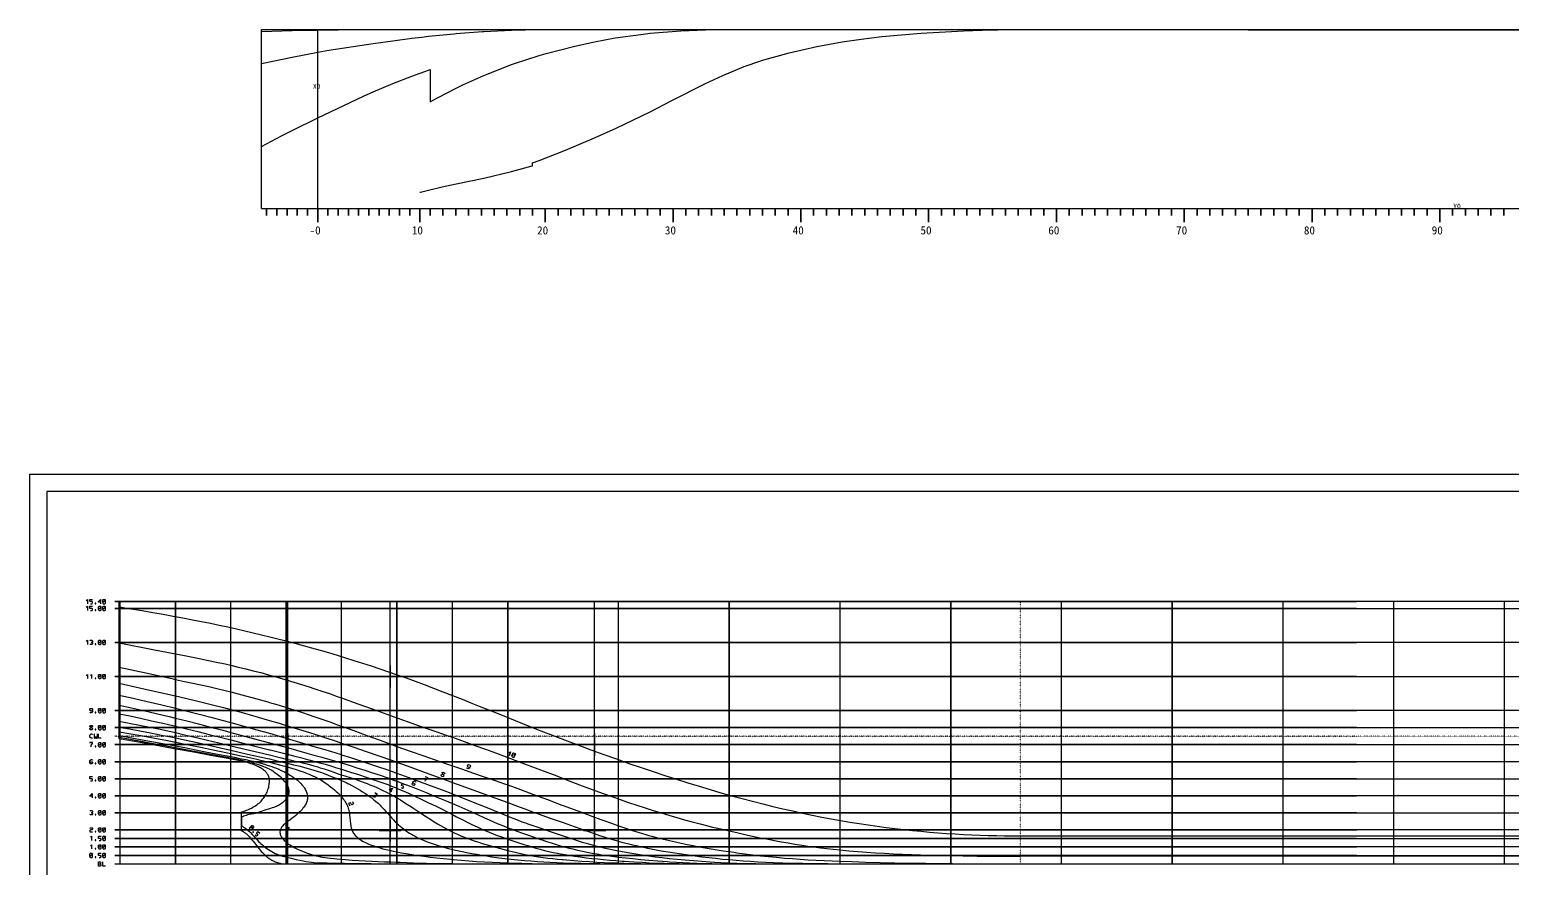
# Model space of a CAD drawing. Header units: millimetres. Extents: x -75152 to 353425, y 12138 to 222005.
# Drawn here: x 178225 to 265233, y 149658 to 198886 of the extents above; entities that cross this region are included whole.
import ezdxf

# ---------------------------------------------------------------- set-up
doc = ezdxf.new("R2010")
doc.units = ezdxf.units.MM
doc.linetypes.add('ACAD_ISO02W100', pattern=[15, 12, -3])
doc.linetypes.add('ACAD_ISO07W100', pattern=[3.5, 0.5, -3])
doc.layers.add('11', color=7, linetype='Continuous')

# ---------------------------------------------------------------- blocks, each defined once
blk = doc.blocks.new('A$C249C6E9D')
at = {"layer": '11', "color": 30, "linetype": 'Continuous'}
for points in [[(0, 1519), (0, 12019), (3300, 12019), (6550, 12019), (7700, 12019), (9800, 12019), (13050, 12019), (15900, 12019), (15900, 12019), (19147, 12019), (19262, 12019), (19406, 12019), (19550, 12019), (19692, 12019), (19830, 12019), (19964, 12019), (20095, 12019), (20224, 12019), (20350, 12019), (20400, 12019), (20514, 12019), (22800, 12019), (26050, 12019), (35800, 12019), (42300, 12019), (52900, 12019), (92300, 12019)], [(0, 1519), (0, 6519), (0, 10033), (1800, 10406), (3300, 10694), (3958, 10810), (6550, 11213), (7700, 11369), (8820, 11514), (9402, 11584), (9800, 11630), (11308, 11778), (11425, 11789), (12963, 11903), (13050, 11908), (14675, 11986), (16300, 12018), (16588, 12019), (19550, 12019), (19696, 12019), (22800, 12019), (26050, 12019), (35800, 12019), (42300, 12019), (52900, 12019), (92300, 12019)], [(0, 1519), (0, 5159), (1182, 5781), (1800, 6101), (3300, 6851), (5976, 8108), (6550, 8366), (7700, 8859), (8820, 9295), (9800, 9640), (9900, 9674), (9900, 9550), (9900, 9068), (9900, 8554), (9900, 8008), (9900, 7789), (10319, 8021), (11425, 8586), (11820, 8776), (13050, 9331), (13235, 9410), (14675, 9976), (14839, 10035), (16300, 10508), (16703, 10624), (18391, 11057), (19550, 11309), (20758, 11531), (22251, 11742), (22800, 11803), (24598, 11953), (26050, 12011), (26886, 12019), (27900, 12019), (27900, 12019), (35800, 12019), (42300, 12019), (52900, 12019), (92300, 12019)], [(0, 1519), (0, 11901), (1800, 11963), (3300, 11997), (5703, 12019), (6550, 12019), (7700, 12019), (9800, 12019), (13050, 12019), (15900, 12019)], [(3300, 1519), (3300, 12019)], [(9300, 2475), (9327, 2482), (9800, 2602), (10609, 2790), (11425, 2964), (13050, 3309), (13052, 3310), (14675, 3695), (15887, 4030), (15900, 4034), (15900, 4203), (16300, 4345), (17835, 4940), (19550, 5664), (20822, 6233), (22800, 7188), (24072, 7855), (26050, 8861), (27069, 9328), (28330, 9847), (29300, 10188), (29347, 10203), (30959, 10666), (32589, 11035), (34069, 11301), (35197, 11467), (35800, 11544), (36409, 11615), (38703, 11817), (41186, 11949), (42300, 11985), (43215, 12003), (46592, 12019), (52900, 12019), (53400, 12019), (56802, 12019), (57900, 12017), (92300, 12017)], [(22800, 12019), (26050, 12019)], [(35800, 12019), (42300, 12019), (52900, 12019)], [(0, 1519), (300, 1519), (300, 1118), (300, 1519), (900, 1519), (900, 1118), (900, 1519), (1500, 1519), (1500, 1118), (1500, 1519), (2100, 1519), (2100, 1118), (2100, 1519), (2700, 1519), (2700, 1118), (2700, 1519), (3300, 1519), (3300, 718), (3300, 1519), (3900, 1519), (3900, 1118), (3900, 1519), (4500, 1519), (4500, 1118), (4500, 1519), (5100, 1519), (5100, 1118), (5100, 1519), (5700, 1519), (5700, 1118), (5700, 1519), (6300, 1519), (6300, 1118), (6300, 1519), (6900, 1519), (6900, 1118), (6900, 1519), (7500, 1519), (7500, 1118), (7500, 1519), (8100, 1519), (8100, 1118), (8100, 1519), (8700, 1519), (8700, 1118), (8700, 1519), (9300, 1519), (9300, 718), (9300, 1519), (9900, 1519), (9900, 1118), (9900, 1519), (10650, 1519), (10650, 1118), (10650, 1519), (11400, 1519), (11400, 1118), (11400, 1519), (12150, 1519), (12150, 1118), (12150, 1519), (12900, 1519), (12900, 1118), (12900, 1519), (13650, 1519), (13650, 1118), (13650, 1519), (14400, 1519), (14400, 1118), (14400, 1519), (15150, 1519), (15150, 1118), (15150, 1519), (15900, 1519), (15900, 1118), (15900, 1519), (16650, 1519), (16650, 718), (16650, 1519), (17400, 1519), (17400, 1118), (17400, 1519), (18150, 1519), (18150, 1118), (18150, 1519), (18900, 1519), (18900, 1118), (18900, 1519), (19650, 1519), (19650, 1118), (19650, 1519), (20400, 1519), (20400, 1118), (20400, 1519), (21150, 1519), (21150, 1118), (21150, 1519), (21900, 1519), (21900, 1118), (21900, 1519), (22650, 1519), (22650, 1118), (22650, 1519), (23400, 1519), (23400, 1118), (23400, 1519), (24150, 1519), (24150, 718), (24150, 1519), (24900, 1519), (24900, 1118), (24900, 1519), (25650, 1519), (25650, 1118), (25650, 1519), (26400, 1519), (26400, 1118), (26400, 1519), (27150, 1519), (27150, 1118), (27150, 1519), (27900, 1519), (27900, 1118), (27900, 1519), (28650, 1519), (28650, 1118), (28650, 1519), (29400, 1519), (29400, 1118), (29400, 1519), (30150, 1519), (30150, 1118), (30150, 1519), (30900, 1519), (30900, 1118), (30900, 1519), (31650, 1519), (31650, 718), (31650, 1519), (32400, 1519), (32400, 1118), (32400, 1519), (33150, 1519), (33150, 1118), (33150, 1519), (33900, 1519), (33900, 1118), (33900, 1519), (34650, 1519), (34650, 1118), (34650, 1519), (35400, 1519), (35400, 1118), (35400, 1519), (36150, 1519), (36150, 1118), (36150, 1519), (36900, 1519), (36900, 1118), (36900, 1519), (37650, 1519), (37650, 1118), (37650, 1519), (38400, 1519), (38400, 1118), (38400, 1519), (39150, 1519), (39150, 718), (39150, 1519), (39900, 1519), (39900, 1118), (39900, 1519), (40650, 1519), (40650, 1118), (40650, 1519), (41400, 1519), (41400, 1118), (41400, 1519), (42150, 1519), (42150, 1118), (42150, 1519), (42900, 1519), (42900, 1118), (42900, 1519), (43650, 1519), (43650, 1118), (43650, 1519), (44400, 1519), (44400, 1118), (44400, 1519), (45150, 1519), (45150, 1118), (45150, 1519), (45900, 1519), (45900, 1118), (45900, 1519), (46650, 1519), (46650, 718), (46650, 1519), (47400, 1519), (47400, 1519), (47400, 1118), (47400, 1519), (48150, 1519), (48150, 1118), (48150, 1519), (48900, 1519), (48900, 1118), (48900, 1519), (49650, 1519), (49650, 1118), (49650, 1519), (50400, 1519), (50400, 1118), (50400, 1519), (51150, 1519), (51150, 1118), (51150, 1519), (51900, 1519), (51900, 1118), (51900, 1519), (52650, 1519), (52650, 1118), (52650, 1519), (53400, 1519), (53400, 1118), (53400, 1519), (54150, 1519), (54150, 718), (54150, 1519), (54900, 1519), (54900, 1118), (54900, 1519), (55650, 1519), (55650, 1118), (55650, 1519), (56400, 1519), (56400, 1118), (56400, 1519), (57150, 1519), (57150, 1118), (57150, 1519), (57900, 1519), (57900, 1118), (57900, 1519), (58650, 1519), (58650, 1118), (58650, 1519), (59400, 1519), (59400, 1118), (59400, 1519), (60150, 1519), (60150, 1118), (60150, 1519), (60900, 1519), (60900, 1118), (60900, 1519), (61650, 1519), (61650, 718), (61650, 1519), (62400, 1519), (62400, 1118), (62400, 1519), (63150, 1519), (63150, 1118), (63150, 1519), (63900, 1519), (63900, 1118), (63900, 1519), (64650, 1519), (64650, 1118), (64650, 1519), (65400, 1519), (65400, 1118), (65400, 1519), (66150, 1519), (66150, 1118), (66150, 1519), (66900, 1519), (66900, 1118), (66900, 1519), (67650, 1519), (67650, 1118), (67650, 1519), (68400, 1519), (68400, 1118), (68400, 1519), (69150, 1519), (69150, 718), (69150, 1519), (69900, 1519), (69900, 1118), (69900, 1519), (70650, 1519), (70650, 1118), (70650, 1519), (71400, 1519), (71400, 1118), (71400, 1519), (72150, 1519), (72150, 1118), (72150, 1519), (72900, 1519), (72900, 1118), (72900, 1519), (73650, 1519)], [(0, 1519), (138188, 1519)]]:
    blk.add_lwpolyline(points, dxfattribs=at)
at = {"layer": '11', "color": 7}
for s, height, p in [('X0', 286.2, (3014, 8551)), ('Y0', 286.2, (69932, 1519)), ('-0', 478.5, (2821, 0)), ('10', 478.5, (8821, 0)), ('20', 478.5, (16171, 0)), ('30', 478.5, (23671, 0)), ('40', 478.5, (31171, 0)), ('50', 478.5, (38671, 0)), ('60', 478.5, (46171, 0)), ('70', 478.5, (53671, 0)), ('80', 478.5, (61171, 0)), ('90', 478.5, (68671, 0))]:
    blk.add_text(s, height=height, dxfattribs=at).set_placement(p)
blk = doc.blocks.new('A$C3242291E')
at = {"layer": '11', "color": 7, "linetype": 'Continuous'}
for points in [[(0, 0), (175200, 0), (175200, 65899), (0, 65899), (0, 0)], [(1000, 1000), (174200, 1000), (174200, 64899), (1000, 64899), (1000, 1000)], [(3322, 58514), (3385, 58574), (3385, 58574), (3385, 58449), (3385, 58324)], [(3572, 58324), (3665, 58324), (3665, 58324), (3697, 58387), (3697, 58387), (3697, 58419), (3697, 58419), (3665, 58449), (3665, 58449), (3540, 58449), (3540, 58449), (3540, 58574), (3540, 58574), (3697, 58574)], [(3852, 58324), (3885, 58324), (3885, 58324), (3885, 58357), (3885, 58357), (3852, 58357), (3852, 58357), (3852, 58324), (3852, 58324), (3885, 58324)], [(4197, 58419), (4040, 58419), (4040, 58419), (4040, 58449), (4040, 58449), (4165, 58574), (4165, 58574), (4165, 58449), (4165, 58324)], [(4290, 58387), (4290, 58544), (4290, 58544), (4322, 58574), (4322, 58574), (4415, 58574), (4415, 58574), (4447, 58544), (4447, 58544), (4290, 58387), (4290, 58387), (4290, 58354), (4290, 58354), (4322, 58324), (4322, 58324), (4415, 58324), (4415, 58324), (4447, 58357), (4447, 58357), (4447, 58544)], [(143710, 58449), (4990, 58449)], [(4990, 58449), (77855, 58449)], [(5255, 58449), (5255, 58139), (5255, 56027), (7236, 55636), (8555, 55377), (9079, 55275), (9568, 55179), (10038, 55085), (10501, 54991), (10971, 54891), (11464, 54784), (11805, 54707), (12245, 54604), (12684, 54499), (13123, 54389), (13564, 54275), (14008, 54156), (14075, 54137), (14523, 54012), (14973, 53882), (15055, 53857), (15504, 53722), (15951, 53584), (16397, 53441), (16680, 53349), (17141, 53195), (17592, 53042), (18044, 52883), (18305, 52791), (19249, 52450), (20094, 52144), (20960, 51832), (21555, 51619), (22211, 51385), (22803, 51178), (23372, 50981), (23956, 50778), (24598, 50554), (24805, 50481), (25496, 50235), (26131, 50006), (26749, 49779), (27391, 49540), (28055, 49291), (29037, 48925), (29975, 48573), (30929, 48212), (31305, 48068), (31863, 47856), (32428, 47641), (33005, 47423), (33603, 47202), (34222, 46978), (34555, 46860), (34646, 46828), (35147, 46656), (35638, 46492), (36119, 46335), (36591, 46185), (37057, 46041), (37518, 45904), (37975, 45771), (38429, 45643), (38883, 45520), (39346, 45398), (39719, 45303), (40077, 45214), (40394, 45138), (40567, 45098), (41055, 44985), (41507, 44883), (41961, 44782), (42416, 44683), (42874, 44587), (43336, 44494), (43802, 44405), (44118, 44347), (44511, 44278), (44906, 44212), (45307, 44150), (45668, 44097), (46033, 44047), (46401, 43999), (46776, 43954), (47160, 43912), (47555, 43871), (48074, 43823), (48595, 43778), (49117, 43739), (49641, 43703), (50167, 43672), (50695, 43644), (51224, 43620), (51755, 43599), (52287, 43581), (52820, 43565), (53355, 43552), (53890, 43540), (54055, 43537), (54754, 43524), (55600, 43513), (56437, 43505), (57284, 43501), (58155, 43499), (58155, 43525), (77857, 43525)], [(5255, 58449), (5255, 58139), (5255, 54947), (5255, 54594), (6812, 54255), (8346, 53924), (8555, 53879), (9086, 53765), (9577, 53659), (10044, 53557), (10506, 53454), (10979, 53345), (11481, 53225), (11805, 53146), (12242, 53036), (12676, 52922), (13109, 52805), (13542, 52684), (13978, 52558), (14075, 52530), (14512, 52400), (14948, 52266), (15055, 52233), (15504, 52093), (15952, 51949), (16401, 51802), (16680, 51708), (17150, 51547), (17610, 51385), (18073, 51218), (18305, 51135), (19032, 50870), (19779, 50595), (20567, 50306), (21393, 50007), (21555, 49949), (22330, 49674), (23134, 49393), (24021, 49086), (24805, 48813), (25397, 48608), (25997, 48401), (26617, 48189), (27263, 47964), (27931, 47728), (28055, 47683), (28804, 47413), (29571, 47132), (30380, 46830), (31239, 46506), (31305, 46481), (32328, 46096), (32992, 45849), (33521, 45655), (33630, 45615), (33685, 45595), (34140, 45433), (34555, 45288), (34961, 45151), (35314, 45034), (35624, 44935), (35905, 44848), (36167, 44770), (36332, 44723), (36510, 44674), (36853, 44583), (37198, 44497), (37544, 44415), (37891, 44337), (38239, 44263), (38589, 44192), (38939, 44124), (39290, 44059), (39642, 43997), (39995, 43937), (40348, 43880), (40701, 43824), (41055, 43771), (41349, 43729), (41500, 43708), (41965, 43645), (42430, 43586), (42896, 43531), (43361, 43481), (43827, 43435), (44292, 43394), (44758, 43357), (45224, 43324), (45690, 43295), (46156, 43269), (46622, 43246), (47089, 43226), (47555, 43207), (48272, 43181), (49054, 43157), (49915, 43134), (50780, 43114), (51665, 43098), (52595, 43084), (53582, 43074), (54055, 43070), (54154, 43070), (55521, 43063), (56848, 43061), (58155, 43060), (58155, 43063), (77857, 43063)], [(5255, 58449), (5255, 58139), (5255, 54947), (5255, 53662), (6448, 53393), (7577, 53136), (8555, 52910), (9143, 52772), (9704, 52639), (10253, 52506), (10804, 52370), (11370, 52225), (11805, 52112), (12343, 51967), (12877, 51820), (13410, 51668), (13946, 51513), (14075, 51475), (14640, 51306), (15055, 51180), (15640, 51001), (16224, 50819), (16680, 50674), (17331, 50461), (17978, 50245), (18305, 50136), (19021, 49896), (19748, 49649), (20487, 49394), (21235, 49131), (21555, 49018), (22364, 48726), (23205, 48419), (24139, 48077), (24141, 48076), (24805, 47835), (25849, 47456), (27019, 47031), (28055, 46651), (28637, 46434), (29214, 46217), (29542, 46094), (29639, 46059), (30056, 45910), (30539, 45741), (31305, 45475), (31960, 45245), (32408, 45086), (32785, 44951), (33135, 44828), (33438, 44725), (33721, 44633), (33997, 44546), (34274, 44464), (34555, 44384), (34817, 44313), (35083, 44245), (35385, 44171), (35694, 44100), (36013, 44030), (36253, 43980), (36277, 43975), (36673, 43898), (37068, 43825), (37465, 43757), (37862, 43692), (38259, 43631), (38657, 43574), (39055, 43520), (39454, 43470), (39853, 43422), (40253, 43378), (40654, 43336), (41055, 43298), (41463, 43262), (41875, 43231), (42297, 43202), (42735, 43177), (43198, 43154), (43657, 43134), (44184, 43115), (44748, 43099), (45364, 43085), (46043, 43074), (46834, 43064), (47555, 43057), (47794, 43055), (48698, 43051), (49019, 43050)], [(5255, 58449), (5255, 58139), (5255, 54947), (5255, 52963), (6065, 52778), (6894, 52586), (7753, 52382), (8555, 52189), (9246, 52018), (9941, 51843), (10641, 51661), (11349, 51474), (11805, 51351), (12564, 51143), (13337, 50927), (14075, 50718), (14777, 50516), (15055, 50435), (15645, 50261), (16230, 50085), (16680, 49949), (17193, 49795), (17708, 49641), (18225, 49482), (18305, 49457), (18833, 49291), (19361, 49121), (19891, 48947), (20421, 48768), (20952, 48585), (21484, 48397), (21555, 48372), (22183, 48144), (22824, 47909), (23494, 47658), (24203, 47387), (24805, 47155), (25539, 46865), (26385, 46529), (26729, 46392), (27265, 46175), (28055, 45854), (28354, 45734), (28624, 45629), (28891, 45528), (29157, 45432), (29240, 45402), (29594, 45278), (30001, 45138), (30603, 44936), (31305, 44697), (31595, 44599), (31913, 44493), (32180, 44408), (32424, 44332), (32660, 44263), (32802, 44223), (32882, 44201), (33144, 44131), (33406, 44064), (33695, 43994), (33982, 43929), (34268, 43868), (34555, 43811), (34880, 43750), (35218, 43691), (35569, 43634), (35933, 43579), (36313, 43525), (36708, 43473), (37120, 43422), (37550, 43374), (37998, 43327), (38465, 43282), (38950, 43240), (39447, 43200), (39940, 43165), (40198, 43148), (40566, 43127), (40930, 43109), (41055, 43104), (41505, 43088), (42058, 43074), (42613, 43064), (43171, 43058), (43732, 43054), (44295, 43052), (44861, 43050), (45030, 43050)], [(5255, 58449), (5255, 58139), (5255, 54947), (5255, 52963), (5255, 52372), (5967, 52212), (6690, 52047), (7433, 51875), (8195, 51693), (8555, 51605), (9230, 51439), (9914, 51265), (10614, 51084), (11333, 50894), (11805, 50768), (13415, 50338), (14075, 50161), (14819, 49960), (15055, 49895), (15656, 49727), (16274, 49551), (16680, 49436), (17142, 49307), (17608, 49177), (18076, 49043), (18305, 48975), (18757, 48838), (19208, 48697), (19660, 48552), (20111, 48402), (20562, 48249), (21012, 48092), (21462, 47931), (21555, 47897), (21998, 47733), (22392, 47585), (22479, 47551), (22870, 47399), (23277, 47236), (23584, 47110), (23862, 46994), (24055, 46912), (24349, 46786), (24805, 46594), (25192, 46430), (25533, 46282), (25893, 46122), (26280, 45946), (26684, 45761), (26958, 45637), (27251, 45508), (27528, 45389), (27806, 45274), (28055, 45175), (28307, 45079), (28593, 44974), (28929, 44854), (29338, 44712), (29981, 44491), (30085, 44456), (30330, 44373), (30605, 44283), (30850, 44206), (31081, 44137), (31305, 44074), (31588, 43999), (31871, 43929), (32155, 43863), (32439, 43801), (32723, 43742), (33009, 43687), (33296, 43635), (33586, 43587), (33877, 43543), (34170, 43501), (34466, 43463), (34555, 43452), (34967, 43404), (35401, 43358), (35859, 43313), (36342, 43269), (36857, 43226), (37405, 43185), (37555, 43174), (37953, 43148), (38340, 43125), (38723, 43106), (39149, 43088), (39583, 43074), (40035, 43064), (40519, 43056), (41055, 43052), (41356, 43051), (41713, 43050)], [(5255, 58449), (5255, 58139), (5255, 54947), (5255, 52963), (5255, 51862), (5880, 51731), (6512, 51596), (7155, 51456), (7812, 51307), (8480, 51152), (8555, 51134), (9203, 50980), (9861, 50818), (10543, 50647), (11255, 50465), (11805, 50325), (12829, 50066), (14075, 49753), (14079, 49752), (14117, 49743), (15055, 49504), (15483, 49394), (15891, 49290), (16299, 49184), (16680, 49082), (17016, 48990), (17347, 48894), (17676, 48796), (18006, 48695), (18305, 48604), (18820, 48443), (19290, 48293), (19741, 48146), (20147, 48010), (20491, 47892), (20776, 47792), (21015, 47704), (21240, 47618), (21444, 47536), (21555, 47490), (21806, 47385), (22049, 47279), (22138, 47239), (22193, 47214), (22606, 47025), (23012, 46833), (23413, 46641), (23809, 46448), (24200, 46255), (24587, 46059), (24805, 45947), (25046, 45821), (25411, 45631), (25681, 45493), (25914, 45378), (26127, 45275), (26331, 45181), (26531, 45091), (26732, 45005), (26959, 44912), (27194, 44820), (27442, 44726), (27575, 44678), (27747, 44616), (28055, 44510), (28289, 44430), (28523, 44351), (28757, 44273), (28993, 44196), (29230, 44121), (29469, 44047), (29711, 43975), (29957, 43906), (30207, 43840), (30460, 43779), (30717, 43722), (30975, 43671), (31236, 43623), (31305, 43611), (31642, 43556), (31978, 43505), (32315, 43459), (32653, 43415), (32993, 43376), (33336, 43340), (33684, 43306), (34037, 43276), (34394, 43247), (34555, 43235), (34780, 43219), (34901, 43210), (35450, 43173), (35952, 43143), (36384, 43120), (36807, 43102), (37230, 43086), (37662, 43073), (38114, 43064), (38601, 43056), (39148, 43051), (39510, 43050)], [(5255, 58449), (5255, 58139), (5255, 54947), (5255, 52963), (5255, 51513), (5255, 51433), (5846, 51318), (6442, 51200), (7048, 51078), (7665, 50949), (8293, 50812), (8555, 50754), (9168, 50615), (9791, 50469), (10437, 50314), (11109, 50151), (11800, 49985), (11805, 49984), (14075, 49443), (14678, 49297), (15055, 49205), (15271, 49154), (15479, 49106), (15681, 49060), (15881, 49014), (16081, 48967), (16282, 48918), (16487, 48865), (16680, 48811), (16860, 48759), (17057, 48697), (17282, 48622), (17567, 48524), (17906, 48407), (18152, 48324), (18305, 48274), (18806, 48111), (19158, 47995), (19423, 47904), (19635, 47829), (19815, 47762), (19972, 47700), (20133, 47634), (20287, 47565), (20413, 47506), (20689, 47374), (20937, 47251), (21159, 47136), (21363, 47028), (21555, 46921), (21759, 46801), (21965, 46677), (22176, 46544), (22403, 46397), (22536, 46310), (22837, 46113), (23284, 45819), (23535, 45654), (23742, 45522), (23931, 45405), (24110, 45298), (24283, 45198), (24455, 45104), (24630, 45012), (24805, 44924), (24877, 44890), (24903, 44877), (25105, 44785), (25309, 44697), (25515, 44614), (25722, 44535), (25931, 44460), (26140, 44388), (26351, 44320), (26562, 44254), (26774, 44191), (26987, 44130), (27200, 44070), (27413, 44012), (27627, 43955), (27841, 43898), (28055, 43843), (28307, 43779), (28561, 43719), (28817, 43662), (29074, 43609), (29335, 43559), (29600, 43513), (29868, 43470), (30140, 43431), (30416, 43395), (30693, 43362), (30971, 43332), (31250, 43304), (31284, 43301), (31305, 43299), (31505, 43280), (31961, 43242), (32411, 43210), (32853, 43182), (33286, 43158), (33712, 43138), (34134, 43120), (34555, 43105), (34870, 43094), (35363, 43079), (35862, 43068), (36385, 43059), (36956, 43054), (37619, 43050)], [(5255, 58449), (5255, 58139), (5255, 54947), (5255, 52963), (5255, 51513), (5255, 51083), (5861, 50972), (6474, 50858), (7098, 50739), (7734, 50614), (8381, 50481), (8555, 50444), (9191, 50309), (9839, 50167), (10508, 50016), (11203, 49858), (11805, 49722), (12791, 49499), (13964, 49233), (14075, 49207), (14656, 49069), (15055, 48973), (15271, 48921), (15479, 48872), (15681, 48824), (15879, 48777), (16076, 48727), (16275, 48675), (16478, 48617), (16680, 48556), (16864, 48495), (17061, 48426), (17278, 48346), (17527, 48249), (17845, 48123), (17960, 48077), (18305, 47939), (18444, 47881), (18568, 47827), (18681, 47774), (18800, 47714), (18806, 47710), (18836, 47694), (18978, 47617), (19119, 47537), (19259, 47456), (19398, 47373), (19536, 47287), (19672, 47199), (19807, 47109), (19941, 47015), (20071, 46918), (20199, 46818), (20323, 46715), (20444, 46607), (20561, 46497), (20617, 46442), (20712, 46346), (20806, 46247), (20908, 46134), (21016, 46009), (21152, 45853), (21259, 45733), (21359, 45627), (21456, 45527), (21555, 45432), (21648, 45345), (21744, 45261), (21842, 45179), (21952, 45092), (21997, 45058), (22099, 44984), (22194, 44919), (22294, 44855), (22399, 44792), (22508, 44730), (22623, 44668), (22744, 44607), (22872, 44546), (23006, 44486), (23147, 44426), (23296, 44366), (23454, 44307), (23620, 44247), (23794, 44189), (23978, 44130), (24171, 44072), (24373, 44015), (24585, 43959), (24805, 43904), (25089, 43836), (25375, 43774), (25661, 43716), (25949, 43662), (26237, 43611), (26525, 43562), (26814, 43516), (27103, 43473), (27393, 43431), (27528, 43413), (27886, 43368), (28055, 43348), (28247, 43326), (28644, 43286), (29035, 43251), (29420, 43220), (29801, 43194), (30178, 43172), (30553, 43152), (30929, 43134), (31305, 43117), (31762, 43101), (32342, 43084), (32907, 43073), (33462, 43064), (34009, 43058), (34555, 43053), (34849, 43051), (35203, 43050)], [(5255, 58449), (5255, 58139), (5255, 54947), (5255, 52963), (5255, 51513), (5255, 50808), (5941, 50686), (6637, 50560), (7349, 50428), (8080, 50287), (8555, 50194), (9326, 50039), (10120, 49875), (10951, 49700), (11805, 49520), (12302, 49415), (12810, 49307), (13337, 49191), (13399, 49177), (13725, 49103), (14075, 49019), (14369, 48947), (14665, 48871), (14966, 48791), (15055, 48766), (15253, 48710), (15451, 48650), (15648, 48588), (15846, 48521), (16044, 48450), (16243, 48374), (16442, 48293), (16642, 48207), (16680, 48190), (16792, 48140), (16900, 48087), (16999, 48035), (17090, 47983), (17176, 47930), (17261, 47874), (17292, 47852), (17371, 47796), (17513, 47692), (17660, 47580), (17786, 47481), (17896, 47389), (17993, 47304), (18081, 47222), (18161, 47142), (18236, 47062), (18305, 46983), (18366, 46907), (18422, 46834), (18473, 46762), (18519, 46691), (18559, 46625), (18573, 46600), (18611, 46528), (18643, 46460), (18671, 46391), (18693, 46329), (18713, 46263), (18730, 46193), (18746, 46115), (18760, 46026), (18775, 45915), (18790, 45775), (18811, 45572), (18829, 45418), (18847, 45284), (18855, 45242), (18869, 45175), (18887, 45111), (18909, 45049), (18933, 44990), (18961, 44933), (18992, 44878), (19028, 44824), (19067, 44771), (19111, 44719), (19159, 44668), (19212, 44617), (19271, 44567), (19329, 44522), (19392, 44477), (19460, 44433), (19535, 44389), (19615, 44345), (19702, 44301), (19796, 44258), (19898, 44214), (20010, 44170), (20131, 44125), (20262, 44081), (20406, 44035), (20562, 43990), (20732, 43943), (20916, 43897), (21115, 43850), (21328, 43803), (21555, 43756), (21815, 43707), (22103, 43656), (22421, 43604), (22770, 43550), (22787, 43548), (23134, 43498), (23501, 43450), (23884, 43404), (24281, 43360), (24689, 43319), (24805, 43308), (24870, 43302), (25324, 43263), (25778, 43227), (26233, 43196), (26688, 43168), (27143, 43144), (27599, 43124), (28055, 43106), (28258, 43100), (28880, 43083), (29491, 43072), (30095, 43063), (30698, 43057), (31305, 43052), (31721, 43050)], [(5255, 58449), (5255, 58139), (5255, 54947), (5255, 52963), (5255, 51513), (5255, 50646), (5255, 50583), (5590, 50524), (6610, 50341), (7594, 50160), (8555, 49979), (9101, 49875), (10026, 49695), (10924, 49519), (11805, 49348), (12022, 49305), (12239, 49261), (12457, 49217), (12677, 49171), (12896, 49124), (13117, 49073), (13338, 49019), (13559, 48962), (13780, 48900), (14000, 48833), (14075, 48809), (14211, 48762), (14348, 48712), (14485, 48659), (14624, 48601), (14764, 48538), (14907, 48468), (15043, 48397), (15055, 48390), (15167, 48327), (15276, 48263), (15383, 48195), (15491, 48123), (15597, 48048), (15697, 47974), (15748, 47934), (15780, 47905), (15854, 47835), (15921, 47766), (15981, 47699), (16035, 47633), (16083, 47568), (16126, 47504), (16164, 47440), (16197, 47378), (16225, 47315), (16249, 47254), (16268, 47193), (16284, 47133), (16295, 47074), (16302, 47016), (16305, 46959), (16304, 46903), (16299, 46849), (16291, 46795), (16279, 46743), (16263, 46693), (16248, 46654), (16223, 46598), (16195, 46543), (16163, 46487), (16126, 46430), (16085, 46372), (16037, 46311), (15984, 46247), (15924, 46181), (15857, 46112), (15783, 46041), (15702, 45969), (15614, 45894), (15518, 45816), (15411, 45734), (15286, 45643), (15144, 45539), (15055, 45473), (15048, 45468), (15006, 45434), (14949, 45385), (14900, 45338), (14855, 45290), (14816, 45243), (14784, 45198), (14756, 45154), (14735, 45113), (14719, 45075), (14707, 45038), (14698, 45003), (14692, 44968), (14690, 44933), (14690, 44898), (14692, 44861), (14698, 44823), (14708, 44783), (14723, 44740), (14741, 44699), (14762, 44657), (14788, 44613), (14819, 44568), (14855, 44522), (14896, 44474), (14943, 44425), (14995, 44374), (15055, 44322), (15120, 44270), (15193, 44217), (15272, 44163), (15360, 44108), (15457, 44053), (15563, 43996), (15680, 43938), (15807, 43879), (15946, 43819), (15960, 43813), (16108, 43752), (16241, 43700), (16365, 43656), (16480, 43618), (16591, 43584), (16680, 43560), (16706, 43553), (16821, 43522), (16938, 43495), (17059, 43470), (17187, 43447), (17326, 43426), (17480, 43405), (17659, 43385), (17876, 43363), (18027, 43349), (18305, 43323), (18528, 43303), (18920, 43273), (19309, 43248), (19692, 43228), (20072, 43210), (20446, 43194), (20818, 43179), (21187, 43165), (21555, 43151), (21748, 43144), (22517, 43119), (23281, 43098), (24043, 43081), (24805, 43069), (25296, 43062), (26184, 43054), (27072, 43050)], [(5255, 58449), (5255, 58139), (5255, 54947), (5255, 52963), (5255, 51513), (5255, 50646), (5255, 50484), (5693, 50405), (7143, 50141), (8555, 49881), (9452, 49713), (10618, 49493), (11805, 49270), (12123, 49207), (12378, 49154), (12598, 49106), (12793, 49059), (12972, 49014), (13136, 48969), (13290, 48923), (13433, 48878), (13567, 48832), (13599, 48821), (13725, 48773), (13841, 48724), (13949, 48676), (14051, 48626), (14075, 48613), (14168, 48561), (14262, 48504), (14357, 48440), (14445, 48379), (14526, 48317), (14600, 48258), (14674, 48194), (14739, 48133), (14799, 48071), (14855, 48008), (14900, 47953), (14938, 47907), (14975, 47861), (15006, 47822), (15032, 47787), (15055, 47755), (15084, 47709), (15118, 47651), (15145, 47595), (15168, 47542), (15186, 47489), (15199, 47438), (15209, 47388), (15214, 47339), (15215, 47291), (15213, 47244), (15207, 47197), (15197, 47149), (15182, 47101), (15164, 47052), (15143, 47008), (15118, 46963), (15089, 46917), (15055, 46870), (15034, 46843), (15012, 46815), (14989, 46788), (14937, 46732), (14912, 46707), (14888, 46685), (14834, 46638), (14781, 46595), (14726, 46555), (14670, 46519), (14612, 46485), (14550, 46453), (14485, 46422), (14413, 46392), (14333, 46363), (14239, 46332), (14124, 46297), (14013, 46265), (13866, 46222), (13751, 46186), (13649, 46150), (13555, 46114), (13523, 46099), (13465, 46077), (13402, 46056), (13332, 46035), (13251, 46015), (13150, 45994), (13011, 45968), (12885, 45943), (12787, 45921), (12701, 45899), (12625, 45875), (12555, 45850), (12542, 45845), (12527, 45837), (12516, 45831), (12480, 45809), (12455, 45793), (12438, 45785), (12425, 45779), (12425, 45549), (12425, 45319), (12458, 45287), (12492, 45256), (12530, 45228), (12555, 45212), (12621, 45170), (12687, 45122), (12754, 45069), (12824, 45010), (12896, 44942), (12974, 44865), (13062, 44772), (13173, 44650), (13253, 44561), (13346, 44460), (13433, 44370), (13522, 44283), (13555, 44252), (13574, 44235), (13659, 44160), (13746, 44088), (13836, 44018), (13927, 43951), (14021, 43888), (14117, 43827), (14215, 43771), (14315, 43718), (14416, 43668), (14520, 43623), (14624, 43581), (14730, 43543), (14838, 43509), (14946, 43478), (15055, 43452), (15091, 43444), (15345, 43385), (15639, 43315), (15856, 43267), (16043, 43228), (16215, 43196), (16376, 43169), (16531, 43147), (16680, 43131), (16826, 43121), (17001, 43113), (17208, 43107), (17463, 43103), (17693, 43101), (18033, 43096), (18305, 43090), (18470, 43087), (19271, 43075), (20048, 43067), (20806, 43061), (21555, 43056), (22807, 43051), (23195, 43050)], [(14075, 47959), (14074, 47996), (14070, 48033), (14064, 48070), (14056, 48107), (14045, 48144), (14031, 48182), (14015, 48219), (13995, 48259), (13972, 48299), (13947, 48337), (13919, 48376), (13887, 48414), (13851, 48452), (13811, 48491), (13765, 48530), (13715, 48569), (13663, 48607), (13608, 48644), (13550, 48680), (13488, 48716), (13421, 48751), (13348, 48786), (13266, 48822), (13175, 48859), (13081, 48895), (12985, 48930), (12884, 48964), (12775, 48999), (12688, 49026), (12614, 49047), (12547, 49063), (12485, 49077), (12425, 49089), (11529, 49253), (10632, 49417), (9736, 49580), (8840, 49744), (7944, 49908), (7047, 50072), (6151, 50235), (5255, 50399), (5255, 50399), (5255, 51294), (5255, 52188), (5255, 53082), (5255, 53977), (5255, 54871), (5255, 55766), (5255, 56660), (5255, 57555), (5255, 58448)], [(5305, 43049), (5305, 58449)], [(5305, 43049), (5305, 58449)], [(8555, 43049), (8555, 58449)], [(8555, 58449), (8555, 43049)], [(11805, 43049), (11805, 58449)], [(11805, 43049), (11805, 58449)], [(15055, 43049), (15055, 58449)], [(15055, 58449), (15055, 43049)], [(18305, 43049), (18305, 58449)], [(18305, 43049), (18305, 58449)], [(21555, 43049), (21555, 58449)], [(21555, 58449), (21555, 43049)], [(24805, 43049), (24805, 58449)], [(24805, 43049), (24805, 58449)], [(28055, 43049), (28055, 58449)], [(28055, 58449), (28055, 43049)], [(34555, 43049), (34555, 58449)], [(34555, 43049), (34555, 58449)], [(41055, 43049), (41055, 58449)], [(41055, 58449), (41055, 43049)], [(47555, 43049), (47555, 58449)], [(47555, 43049), (47555, 58449)], [(54055, 43049), (54055, 58449)], [(54055, 58449), (54055, 43049)], [(60555, 43049), (60555, 58449)], [(60555, 43049), (60555, 58449)], [(67055, 43049), (67055, 58449)], [(67055, 58449), (67055, 43049)], [(73555, 43049), (73555, 58449)], [(73555, 43049), (73555, 58449)], [(77855, 43525), (97555, 43525)], [(77855, 43063), (97555, 43063)], [(80055, 43049), (80055, 58449)], [(86555, 43049), (86555, 58449)], [(3322, 58114), (3385, 58174), (3385, 58174), (3385, 58049), (3385, 57924)], [(3572, 57924), (3665, 57924), (3665, 57924), (3697, 57987), (3697, 57987), (3697, 58019), (3697, 58019), (3665, 58049), (3665, 58049), (3540, 58049), (3540, 58049), (3540, 58174), (3540, 58174), (3697, 58174)], [(3852, 57924), (3885, 57924), (3885, 57924), (3885, 57957), (3885, 57957), (3852, 57957), (3852, 57957), (3852, 57924), (3852, 57924), (3885, 57924)], [(4040, 57987), (4040, 58144), (4040, 58144), (4072, 58174), (4072, 58174), (4165, 58174), (4165, 58174), (4197, 58144), (4197, 58144), (4040, 57987), (4040, 57987), (4040, 57954), (4040, 57954), (4072, 57924), (4072, 57924), (4165, 57924), (4165, 57924), (4197, 57957), (4197, 57957), (4197, 58144)], [(4290, 57987), (4290, 58144), (4290, 58144), (4322, 58174), (4322, 58174), (4415, 58174), (4415, 58174), (4447, 58144), (4447, 58144), (4290, 57987), (4290, 57987), (4290, 57954), (4290, 57954), (4322, 57924), (4322, 57924), (4415, 57924), (4415, 57924), (4447, 57957), (4447, 57957), (4447, 58144)], [(4990, 58049), (143710, 58049)], [(77855, 58049), (4990, 58049)], [(5255, 58139), (5943, 58025), (6602, 57914), (7234, 57805), (7842, 57698), (8428, 57592), (8996, 57487), (9548, 57382), (10085, 57277), (10610, 57171), (11125, 57064), (11632, 56956), (12131, 56846), (12625, 56734), (13115, 56620), (13602, 56504), (14087, 56385), (14571, 56263), (15055, 56139), (15555, 56008), (16053, 55874), (16549, 55736), (17045, 55596), (17541, 55452), (18037, 55304), (18534, 55152), (19032, 54996), (19533, 54836), (20036, 54671), (20543, 54501), (21054, 54326), (21569, 54146), (22090, 53961), (22618, 53769), (23152, 53572), (23694, 53367), (24245, 53157), (24805, 52939), (25376, 52714), (25891, 52510), (26381, 52314), (26881, 52112), (27426, 51892), (28055, 51639), (28913, 51297), (29752, 50966), (30574, 50646), (31378, 50337), (32167, 50039), (32939, 49752), (33696, 49475), (34439, 49208), (35168, 48952), (35884, 48705), (36587, 48467), (37278, 48239), (37957, 48020), (38625, 47809), (39282, 47608), (39929, 47415), (40566, 47230), (41193, 47054), (41812, 46885), (42422, 46724), (43024, 46571), (43619, 46425), (44205, 46287), (44785, 46155), (45358, 46031), (45924, 45913), (46485, 45802), (47039, 45697), (47588, 45598), (48131, 45505), (48669, 45419), (49202, 45338), (49731, 45262), (50255, 45192), (50775, 45128), (51290, 45068), (51802, 45014), (52310, 44964), (52814, 44919), (53315, 44879), (53813, 44843), (54307, 44812), (54798, 44784), (55286, 44761), (55771, 44742), (56253, 44726), (56733, 44714), (57209, 44706), (57683, 44701), (58155, 44699)], [(3322, 56114), (3385, 56174), (3385, 56174), (3385, 56049), (3385, 55924)], [(3540, 56144), (3572, 56174), (3572, 56174), (3665, 56174), (3665, 56174), (3697, 56144), (3697, 56144), (3697, 56082), (3697, 56082), (3665, 56049), (3665, 56049), (3602, 56049), (3602, 56049), (3665, 56049), (3665, 56049), (3697, 56019), (3697, 56019), (3697, 55957), (3697, 55957), (3665, 55924), (3665, 55924), (3572, 55924), (3572, 55924), (3540, 55957)], [(3852, 55924), (3885, 55924), (3885, 55924), (3885, 55957), (3885, 55957), (3852, 55957), (3852, 55957), (3852, 55924), (3852, 55924), (3885, 55924)], [(4040, 55987), (4040, 56144), (4040, 56144), (4072, 56174), (4072, 56174), (4165, 56174), (4165, 56174), (4197, 56144), (4197, 56144), (4040, 55987), (4040, 55987), (4040, 55954), (4040, 55954), (4072, 55924), (4072, 55924), (4165, 55924), (4165, 55924), (4197, 55957), (4197, 55957), (4197, 56144)], [(4290, 55987), (4290, 56144), (4290, 56144), (4322, 56174), (4322, 56174), (4415, 56174), (4415, 56174), (4447, 56144), (4447, 56144), (4290, 55987), (4290, 55987), (4290, 55954), (4290, 55954), (4322, 55924), (4322, 55924), (4415, 55924), (4415, 55924), (4447, 55957), (4447, 55957), (4447, 56144)], [(143710, 56049), (4990, 56049)], [(4990, 56049), (77855, 56049)], [(3322, 54114), (3385, 54174), (3385, 54174), (3385, 54049), (3385, 53924)], [(3572, 54114), (3635, 54174), (3635, 54174), (3635, 54049), (3635, 53924)], [(3852, 53924), (3885, 53924), (3885, 53924), (3885, 53957), (3885, 53957), (3852, 53957), (3852, 53957), (3852, 53924), (3852, 53924), (3885, 53924)], [(4040, 53987), (4040, 54144), (4040, 54144), (4072, 54174), (4072, 54174), (4165, 54174), (4165, 54174), (4197, 54144), (4197, 54144), (4040, 53987), (4040, 53987), (4040, 53954), (4040, 53954), (4072, 53924), (4072, 53924), (4165, 53924), (4165, 53924), (4197, 53957), (4197, 53957), (4197, 54144)], [(4290, 53987), (4290, 54144), (4290, 54144), (4322, 54174), (4322, 54174), (4415, 54174), (4415, 54174), (4447, 54144), (4447, 54144), (4290, 53987), (4290, 53987), (4290, 53954), (4290, 53954), (4322, 53924), (4322, 53924), (4415, 53924), (4415, 53924), (4447, 53957), (4447, 53957), (4447, 54144)], [(4990, 54049), (143710, 54049)], [(77855, 54049), (4990, 54049)], [(21155, 54049), (20505, 54049), (21805, 54049), (21155, 54049), (21155, 54049), (21155, 54049), (21155, 54049), (21155, 53399), (21155, 54699), (21155, 54049)], [(3697, 52019), (3602, 52019), (3602, 52019), (3540, 52082), (3540, 52082), (3540, 52144), (3540, 52144), (3572, 52174), (3572, 52174), (3665, 52174), (3665, 52174), (3697, 52144), (3697, 52144), (3697, 51987), (3697, 51987), (3635, 51924), (3635, 51924), (3572, 51924), (3572, 51924), (3540, 51957)], [(3852, 51924), (3885, 51924), (3885, 51924), (3885, 51957), (3885, 51957), (3852, 51957), (3852, 51957), (3852, 51924), (3852, 51924), (3885, 51924)], [(4040, 51987), (4040, 52144), (4040, 52144), (4072, 52174), (4072, 52174), (4165, 52174), (4165, 52174), (4197, 52144), (4197, 52144), (4040, 51987), (4040, 51987), (4040, 51954), (4040, 51954), (4072, 51924), (4072, 51924), (4165, 51924), (4165, 51924), (4197, 51957), (4197, 51957), (4197, 52144)], [(4290, 51987), (4290, 52144), (4290, 52144), (4322, 52174), (4322, 52174), (4415, 52174), (4415, 52174), (4447, 52144), (4447, 52144), (4290, 51987), (4290, 51987), (4290, 51954), (4290, 51954), (4322, 51924), (4322, 51924), (4415, 51924), (4415, 51924), (4447, 51957), (4447, 51957), (4447, 52144)], [(143710, 52049), (4990, 52049)], [(4990, 52049), (77855, 52049)], [(3602, 51049), (3540, 51112), (3540, 51112), (3540, 51144), (3540, 51144), (3572, 51174), (3572, 51174), (3665, 51174), (3665, 51174), (3697, 51144), (3697, 51144), (3697, 51112), (3697, 51112), (3635, 51049), (3635, 51049), (3697, 50987), (3697, 50987), (3697, 50957), (3697, 50957), (3665, 50924), (3665, 50924), (3572, 50924), (3572, 50924), (3540, 50957), (3540, 50957), (3540, 50987), (3540, 50987), (3602, 51049), (3602, 51049), (3635, 51049)], [(3697, 50457), (3665, 50424), (3665, 50424), (3602, 50424), (3602, 50424), (3540, 50487), (3540, 50487), (3540, 50614), (3540, 50614), (3602, 50674), (3602, 50674), (3665, 50674), (3665, 50674), (3695, 50644)], [(3790, 50674), (3790, 50457), (3790, 50457), (3822, 50424), (3822, 50424), (3852, 50424), (3852, 50424), (3885, 50457), (3885, 50457), (3885, 50519), (3885, 50519), (3885, 50454), (3885, 50454), (3915, 50424), (3915, 50424), (3947, 50424), (3947, 50424), (3977, 50457), (3977, 50457), (3977, 50674)], [(3852, 50924), (3885, 50924), (3885, 50924), (3885, 50957), (3885, 50957), (3852, 50957), (3852, 50957), (3852, 50924), (3852, 50924), (3885, 50924)], [(4040, 50987), (4040, 51144), (4040, 51144), (4072, 51174), (4072, 51174), (4165, 51174), (4165, 51174), (4197, 51144), (4197, 51144), (4040, 50987), (4040, 50987), (4040, 50954), (4040, 50954), (4072, 50924), (4072, 50924), (4165, 50924), (4165, 50924), (4197, 50957), (4197, 50957), (4197, 51144)], [(4197, 50424), (4040, 50424), (4040, 50424), (4040, 50549), (4040, 50674)], [(4290, 50987), (4290, 51144), (4290, 51144), (4322, 51174), (4322, 51174), (4415, 51174), (4415, 51174), (4447, 51144), (4447, 51144), (4290, 50987), (4290, 50987), (4290, 50954), (4290, 50954), (4322, 50924), (4322, 50924), (4415, 50924), (4415, 50924), (4447, 50957), (4447, 50957), (4447, 51144)], [(4990, 51049), (143710, 51049)], [(77855, 51049), (4990, 51049)], [(15155, 50049), (14505, 50049), (15805, 50049), (15155, 50049), (15155, 50049), (15155, 50049), (15155, 50049), (15155, 49399), (15155, 50699), (15155, 50049)], [(33155, 50049), (32505, 50049), (33805, 50049), (33155, 50049), (33155, 50049), (33155, 50049), (33155, 50049), (33155, 49399), (33155, 50699), (33155, 50049)], [(3602, 49924), (3602, 50019), (3602, 50019), (3697, 50112), (3697, 50112), (3697, 50174), (3697, 50174), (3540, 50174), (3540, 50174), (3540, 50144)], [(3852, 49924), (3885, 49924), (3885, 49924), (3885, 49957), (3885, 49957), (3852, 49957), (3852, 49957), (3852, 49924), (3852, 49924), (3885, 49924)], [(4040, 49987), (4040, 50144), (4040, 50144), (4072, 50174), (4072, 50174), (4165, 50174), (4165, 50174), (4197, 50144), (4197, 50144), (4040, 49987), (4040, 49987), (4040, 49954), (4040, 49954), (4072, 49924), (4072, 49924), (4165, 49924), (4165, 49924), (4197, 49957), (4197, 49957), (4197, 50144)], [(4290, 49987), (4290, 50144), (4290, 50144), (4322, 50174), (4322, 50174), (4415, 50174), (4415, 50174), (4447, 50144), (4447, 50144), (4290, 49987), (4290, 49987), (4290, 49954), (4290, 49954), (4322, 49924), (4322, 49924), (4415, 49924), (4415, 49924), (4447, 49957), (4447, 49957), (4447, 50144)], [(4990, 50049), (143710, 50049)], [(77855, 50049), (4990, 50049)], [(28142, 49595), (28222, 49629), (28222, 49629), (28178, 49512), (28134, 49395)], [(3540, 48987), (3602, 49049), (3602, 49049), (3665, 49049), (3665, 49049), (3697, 49019), (3697, 49019), (3697, 48957), (3697, 48957), (3665, 48924), (3665, 48924), (3572, 48924), (3572, 48924), (3540, 48954), (3540, 48954), (3540, 49112), (3540, 49112), (3602, 49177), (3602, 49177), (3665, 49177), (3665, 49177), (3697, 49144)], [(3852, 48924), (3885, 48924), (3885, 48924), (3885, 48957), (3885, 48957), (3852, 48957), (3852, 48957), (3852, 48924), (3852, 48924), (3885, 48924)], [(4040, 48987), (4040, 49144), (4040, 49144), (4072, 49174), (4072, 49174), (4165, 49174), (4165, 49174), (4197, 49144), (4197, 49144), (4040, 48987), (4040, 48987), (4040, 48954), (4040, 48954), (4072, 48924), (4072, 48924), (4165, 48924), (4165, 48924), (4197, 48957), (4197, 48957), (4197, 49144)], [(4290, 48987), (4290, 49144), (4290, 49144), (4322, 49174), (4322, 49174), (4415, 49174), (4415, 49174), (4447, 49144), (4447, 49144), (4290, 48987), (4290, 48987), (4290, 48954), (4290, 48954), (4322, 48924), (4322, 48924), (4415, 48924), (4415, 48924), (4447, 48957), (4447, 48957), (4447, 49144)], [(143710, 49049), (4990, 49049)], [(4990, 49049), (77855, 49049)], [(25830, 48692), (25740, 48722), (25740, 48722), (25702, 48802), (25702, 48802), (25722, 48861), (25722, 48861), (25762, 48879), (25762, 48879), (25850, 48849), (25850, 48849), (25871, 48810), (25871, 48810), (25820, 48661), (25820, 48661), (25740, 48622), (25740, 48622), (25681, 48642), (25681, 48642), (25661, 48684)], [(28301, 49399), (28357, 49547), (28357, 49547), (28398, 49564), (28398, 49564), (28484, 49531), (28484, 49531), (28504, 49492), (28504, 49492), (28301, 49399), (28301, 49399), (28290, 49369), (28290, 49369), (28310, 49329), (28310, 49329), (28397, 49297), (28397, 49297), (28439, 49316), (28439, 49316), (28504, 49492)], [(3572, 47924), (3665, 47924), (3665, 47924), (3697, 47987), (3697, 47987), (3697, 48019), (3697, 48019), (3665, 48049), (3665, 48049), (3540, 48049), (3540, 48049), (3540, 48174), (3540, 48174), (3697, 48174)], [(3852, 47924), (3885, 47924), (3885, 47924), (3885, 47957), (3885, 47957), (3852, 47957), (3852, 47957), (3852, 47924), (3852, 47924), (3885, 47924)], [(4040, 47987), (4040, 48144), (4040, 48144), (4072, 48174), (4072, 48174), (4165, 48174), (4165, 48174), (4197, 48144), (4197, 48144), (4040, 47987), (4040, 47987), (4040, 47954), (4040, 47954), (4072, 47924), (4072, 47924), (4165, 47924), (4165, 47924), (4197, 47957), (4197, 47957), (4197, 48144)], [(4290, 47987), (4290, 48144), (4290, 48144), (4322, 48174), (4322, 48174), (4415, 48174), (4415, 48174), (4447, 48144), (4447, 48144), (4290, 47987), (4290, 47987), (4290, 47954), (4290, 47954), (4322, 47924), (4322, 47924), (4415, 47924), (4415, 47924), (4447, 47957), (4447, 47957), (4447, 48144)], [(4990, 48049), (143710, 48049)], [(77855, 48049), (4990, 48049)], [(12425, 46099), (12539, 46134), (12640, 46166), (12729, 46198), (12810, 46230), (12886, 46262), (12957, 46295), (13025, 46329), (13105, 46372), (13182, 46418), (13256, 46466), (13327, 46516), (13395, 46569), (13459, 46623), (13520, 46679), (13579, 46737), (13634, 46798), (13686, 46859), (13734, 46923), (13780, 46988), (13822, 47055), (13861, 47123), (13897, 47193), (13930, 47264), (13959, 47337), (13985, 47411), (14008, 47486), (14028, 47562), (14045, 47639), (14056, 47701), (14064, 47764), (14070, 47827), (14074, 47892), (14075, 47959)], [(22454, 47762), (22535, 47798), (22535, 47798), (22593, 47776), (22593, 47776), (22612, 47736), (22612, 47736), (22590, 47678), (22590, 47678), (22548, 47659), (22548, 47659), (22462, 47692), (22462, 47692), (22442, 47732), (22442, 47732), (22499, 47879), (22499, 47879), (22581, 47917), (22581, 47917), (22639, 47894), (22639, 47894), (22657, 47852)], [(23201, 47901), (23234, 47990), (23234, 47990), (23355, 48043), (23355, 48043), (23377, 48102), (23377, 48102), (23230, 48157), (23230, 48157), (23219, 48129)], [(24238, 48307), (24200, 48387), (24200, 48387), (24212, 48418), (24212, 48418), (24252, 48435), (24252, 48435), (24339, 48403), (24339, 48403), (24359, 48364), (24359, 48364), (24348, 48333), (24348, 48333), (24268, 48296), (24268, 48296), (24306, 48216), (24306, 48216), (24295, 48188), (24295, 48188), (24254, 48168), (24254, 48168), (24167, 48200), (24167, 48200), (24147, 48242), (24147, 48242), (24158, 48270), (24158, 48270), (24238, 48307), (24238, 48307), (24268, 48296)], [(3697, 47019), (3540, 47019), (3540, 47019), (3540, 47049), (3540, 47049), (3665, 47174), (3665, 47174), (3665, 47049), (3665, 46924)], [(4040, 46987), (4040, 47144), (4040, 47144), (4072, 47174), (4072, 47174), (4165, 47174), (4165, 47174), (4197, 47144), (4197, 47144), (4040, 46987), (4040, 46987), (4040, 46954), (4040, 46954), (4072, 46924), (4072, 46924), (4165, 46924), (4165, 46924), (4197, 46957), (4197, 46957), (4197, 47144)], [(4290, 46987), (4290, 47144), (4290, 47144), (4322, 47174), (4322, 47174), (4415, 47174), (4415, 47174), (4447, 47144), (4447, 47144), (4290, 46987), (4290, 46987), (4290, 46954), (4290, 46954), (4322, 46924), (4322, 46924), (4415, 46924), (4415, 46924), (4447, 46957), (4447, 46957), (4447, 47144)], [(143710, 47049), (4990, 47049)], [(4990, 47049), (77855, 47049)], [(20257, 47211), (20301, 47215), (20301, 47215), (20374, 47158), (20374, 47158), (20381, 47114), (20381, 47114), (20342, 47065), (20342, 47065), (20297, 47059), (20297, 47059), (20247, 47098), (20247, 47098), (20297, 47059), (20297, 47059), (20304, 47016), (20304, 47016), (20265, 46966), (20265, 46966), (20220, 46961), (20220, 46961), (20147, 47018), (20147, 47018), (20141, 47063)], [(21258, 47332), (21119, 47405), (21119, 47405), (21132, 47432), (21132, 47432), (21301, 47485), (21301, 47485), (21243, 47374), (21186, 47263)], [(21793, 47526), (21878, 47490), (21878, 47490), (21933, 47534), (21933, 47534), (21945, 47564), (21945, 47564), (21927, 47605), (21927, 47605), (21812, 47654), (21812, 47654), (21862, 47769), (21862, 47769), (22006, 47707)], [(3540, 46144), (3572, 46174), (3572, 46174), (3665, 46174), (3665, 46174), (3697, 46144), (3697, 46144), (3697, 46082), (3697, 46082), (3665, 46049), (3665, 46049), (3602, 46049), (3602, 46049), (3665, 46049), (3665, 46049), (3697, 46019), (3697, 46019), (3697, 45957), (3697, 45957), (3665, 45924), (3665, 45924), (3572, 45924), (3572, 45924), (3540, 45957)], [(3852, 46924), (3885, 46924), (3885, 46924), (3885, 46957), (3885, 46957), (3852, 46957), (3852, 46957), (3852, 46924), (3852, 46924), (3885, 46924)], [(4040, 45987), (4040, 46144), (4040, 46144), (4072, 46174), (4072, 46174), (4165, 46174), (4165, 46174), (4197, 46144), (4197, 46144), (4040, 45987), (4040, 45987), (4040, 45954), (4040, 45954), (4072, 45924), (4072, 45924), (4165, 45924), (4165, 45924), (4197, 45957), (4197, 45957), (4197, 46144)], [(4290, 45987), (4290, 46144), (4290, 46144), (4322, 46174), (4322, 46174), (4415, 46174), (4415, 46174), (4447, 46144), (4447, 46144), (4290, 45987), (4290, 45987), (4290, 45954), (4290, 45954), (4322, 45924), (4322, 45924), (4415, 45924), (4415, 45924), (4447, 45957), (4447, 45957), (4447, 46144)], [(18919, 46690), (18960, 46672), (18960, 46672), (18997, 46588), (18997, 46588), (18982, 46546), (18982, 46546), (18925, 46521), (18925, 46521), (18882, 46537), (18882, 46537), (18845, 46622), (18845, 46622), (18805, 46640), (18805, 46640), (18718, 46602), (18718, 46602), (18781, 46457)], [(3852, 45924), (3885, 45924), (3885, 45924), (3885, 45957), (3885, 45957), (3852, 45957), (3852, 45957), (3852, 45924), (3852, 45924), (3885, 45924)], [(4990, 46049), (143710, 46049)], [(77855, 46049), (4990, 46049)], [(12425, 44999), (12425, 46099)], [(12425, 44999), (12425, 45549), (12425, 46099)], [(12921, 45194), (13035, 45302), (13035, 45302), (13079, 45299), (13079, 45299), (13143, 45232), (13143, 45232), (13143, 45188), (13143, 45188), (12921, 45194), (12921, 45194), (12897, 45172), (12897, 45172), (12898, 45128), (12898, 45128), (12961, 45060), (12961, 45060), (13007, 45059), (13007, 45059), (13143, 45188)], [(15211, 45197), (15205, 45111), (15205, 45111), (15121, 45203), (15037, 45296)], [(21155, 45009), (20505, 45009), (21805, 45009), (21155, 45009), (21155, 45009), (21155, 45009), (21155, 45009), (21155, 44359), (21155, 45659), (21155, 45009)], [(33155, 45009), (32505, 45009), (33805, 45009), (33155, 45009), (33155, 45009), (33155, 45009), (33155, 45009), (33155, 44359), (33155, 45659), (33155, 45009)], [(3540, 45144), (3572, 45174), (3572, 45174), (3665, 45174), (3665, 45174), (3697, 45144), (3697, 45144), (3697, 45082), (3697, 45082), (3665, 45049), (3665, 45049), (3572, 45049), (3572, 45049), (3540, 45019), (3540, 45019), (3540, 44924), (3540, 44924), (3697, 44924)], [(3572, 44614), (3635, 44674), (3635, 44674), (3635, 44549), (3635, 44424)], [(3852, 44924), (3885, 44924), (3885, 44924), (3885, 44957), (3885, 44957), (3852, 44957), (3852, 44957), (3852, 44924), (3852, 44924), (3885, 44924)], [(3852, 44424), (3885, 44424), (3885, 44424), (3885, 44457), (3885, 44457), (3852, 44457), (3852, 44457), (3852, 44424), (3852, 44424), (3885, 44424)], [(4040, 44987), (4040, 45144), (4040, 45144), (4072, 45174), (4072, 45174), (4165, 45174), (4165, 45174), (4197, 45144), (4197, 45144), (4040, 44987), (4040, 44987), (4040, 44954), (4040, 44954), (4072, 44924), (4072, 44924), (4165, 44924), (4165, 44924), (4197, 44957), (4197, 44957), (4197, 45144)], [(4072, 44424), (4165, 44424), (4165, 44424), (4197, 44487), (4197, 44487), (4197, 44519), (4197, 44519), (4165, 44549), (4165, 44549), (4040, 44549), (4040, 44549), (4040, 44674), (4040, 44674), (4197, 44674)], [(4290, 44987), (4290, 45144), (4290, 45144), (4322, 45174), (4322, 45174), (4415, 45174), (4415, 45174), (4447, 45144), (4447, 45144), (4290, 44987), (4290, 44987), (4290, 44954), (4290, 44954), (4322, 44924), (4322, 44924), (4415, 44924), (4415, 44924), (4447, 44957), (4447, 44957), (4447, 45144)], [(4290, 44487), (4290, 44644), (4290, 44644), (4322, 44674), (4322, 44674), (4415, 44674), (4415, 44674), (4447, 44644), (4447, 44644), (4290, 44487), (4290, 44487), (4290, 44454), (4290, 44454), (4322, 44424), (4322, 44424), (4415, 44424), (4415, 44424), (4447, 44457), (4447, 44457), (4447, 44644)], [(143710, 45049), (4990, 45049)], [(4990, 45049), (77855, 45049)], [(4990, 44549), (143710, 44549)], [(77855, 44549), (4990, 44549)], [(12425, 44999), (12482, 44970), (12529, 44944), (12569, 44920), (12605, 44896), (12641, 44870), (12678, 44841), (12718, 44807), (12763, 44766), (12815, 44714), (12893, 44634), (12969, 44551), (13043, 44467), (13115, 44380), (13191, 44285), (13257, 44201), (13319, 44120), (13386, 44033), (13465, 43934), (13531, 43854), (13594, 43781), (13655, 43715), (13715, 43653), (13774, 43595), (13835, 43539), (13900, 43483), (13963, 43432), (14026, 43385), (14088, 43342), (14151, 43303), (14215, 43266), (14281, 43232), (14347, 43200), (14415, 43172), (14483, 43146), (14553, 43124), (14623, 43104), (14694, 43087), (14765, 43074), (14837, 43063), (14909, 43055), (14982, 43051), (15007, 43050)], [(13090, 44924), (13112, 44900), (13112, 44900), (13136, 44923), (13136, 44923), (13114, 44946), (13114, 44946), (13090, 44924), (13090, 44924), (13112, 44900)], [(13241, 44764), (13304, 44697), (13304, 44697), (13372, 44716), (13372, 44716), (13396, 44738), (13396, 44738), (13395, 44783), (13395, 44783), (13309, 44874), (13309, 44874), (13400, 44959), (13400, 44959), (13509, 44845)], [(58155, 44699), (59140, 44699), (60125, 44699), (61110, 44699), (62095, 44699), (63080, 44699), (64065, 44699), (65050, 44699), (66035, 44699), (67020, 44699), (68005, 44699), (68990, 44699), (69975, 44699), (70960, 44699), (71945, 44699), (72930, 44699), (73915, 44699), (74900, 44699), (75885, 44699), (76870, 44699), (77855, 44699), (77857, 44699)], [(77855, 44699), (78840, 44699), (79825, 44699), (80810, 44699), (81795, 44699), (82780, 44699), (83765, 44699), (84750, 44699), (85735, 44699), (86720, 44699), (87705, 44699), (88690, 44699), (89675, 44699), (90660, 44699), (91645, 44699), (92630, 44699), (93615, 44699), (94600, 44699), (95585, 44699), (96570, 44699), (97555, 44699)], [(3540, 43487), (3540, 43644), (3540, 43644), (3572, 43674), (3572, 43674), (3665, 43674), (3665, 43674), (3697, 43644), (3697, 43644), (3540, 43487), (3540, 43487), (3540, 43454), (3540, 43454), (3572, 43424), (3572, 43424), (3665, 43424), (3665, 43424), (3697, 43457), (3697, 43457), (3697, 43644)], [(3572, 44114), (3635, 44174), (3635, 44174), (3635, 44049), (3635, 43924)], [(3852, 43924), (3885, 43924), (3885, 43924), (3885, 43957), (3885, 43957), (3852, 43957), (3852, 43957), (3852, 43924), (3852, 43924), (3885, 43924)], [(4040, 43987), (4040, 44144), (4040, 44144), (4072, 44174), (4072, 44174), (4165, 44174), (4165, 44174), (4197, 44144), (4197, 44144), (4040, 43987), (4040, 43987), (4040, 43954), (4040, 43954), (4072, 43924), (4072, 43924), (4165, 43924), (4165, 43924), (4197, 43957), (4197, 43957), (4197, 44144)], [(4072, 43424), (4165, 43424), (4165, 43424), (4197, 43487), (4197, 43487), (4197, 43519), (4197, 43519), (4165, 43549), (4165, 43549), (4040, 43549), (4040, 43549), (4040, 43674), (4040, 43674), (4197, 43674)], [(4290, 43987), (4290, 44144), (4290, 44144), (4322, 44174), (4322, 44174), (4415, 44174), (4415, 44174), (4447, 44144), (4447, 44144), (4290, 43987), (4290, 43987), (4290, 43954), (4290, 43954), (4322, 43924), (4322, 43924), (4415, 43924), (4415, 43924), (4447, 43957), (4447, 43957), (4447, 44144)], [(4290, 43487), (4290, 43644), (4290, 43644), (4322, 43674), (4322, 43674), (4415, 43674), (4415, 43674), (4447, 43644), (4447, 43644), (4290, 43487), (4290, 43487), (4290, 43454), (4290, 43454), (4322, 43424), (4322, 43424), (4415, 43424), (4415, 43424), (4447, 43457), (4447, 43457), (4447, 43644)], [(143710, 44049), (4990, 44049)], [(4990, 44049), (77855, 44049)], [(4990, 43549), (143710, 43549)], [(77855, 43549), (4990, 43549)], [(3852, 43424), (3885, 43424), (3885, 43424), (3885, 43457), (3885, 43457), (3852, 43457), (3852, 43457), (3852, 43424), (3852, 43424), (3885, 43424)], [(4040, 43050), (4134, 43050), (4134, 43050), (4197, 42987), (4197, 42987), (4134, 42924), (4134, 42924), (4040, 42924), (4040, 42924), (4040, 43049), (4040, 43174), (4040, 43174), (4134, 43174), (4134, 43174), (4197, 43113), (4197, 43113), (4134, 43050)], [(4447, 42924), (4290, 42924), (4290, 42924), (4290, 43049), (4290, 43174)], [(4990, 43049), (143710, 43049)], [(4990, 43049), (77855, 43049)]]:
    blk.add_lwpolyline(points, dxfattribs=at)
at = {"layer": '11', "color": 7, "linetype": 'ACAD_ISO02W100'}
for points in [[(15155, 43050), (15155, 58448)], [(21155, 43050), (21155, 58448)], [(33155, 43050), (33155, 58448)]]:
    blk.add_lwpolyline(points, dxfattribs=at)
at = {"layer": '11', "color": 7, "linetype": 'ACAD_ISO07W100'}
for points in [[(58155, 43049), (58155, 58449)], [(143710, 50549), (4990, 50549)], [(4990, 50549), (77855, 50549)]]:
    blk.add_lwpolyline(points, dxfattribs=at)
blk.add_blockref('A$C249C6E9D', (13606, 79998))

msp = doc.modelspace()

# ---------------------------------------------------------------- block references
msp.add_blockref('A$C3242291E', (178224.7174, 106869.6139))

doc.saveas('drawing.dxf')
